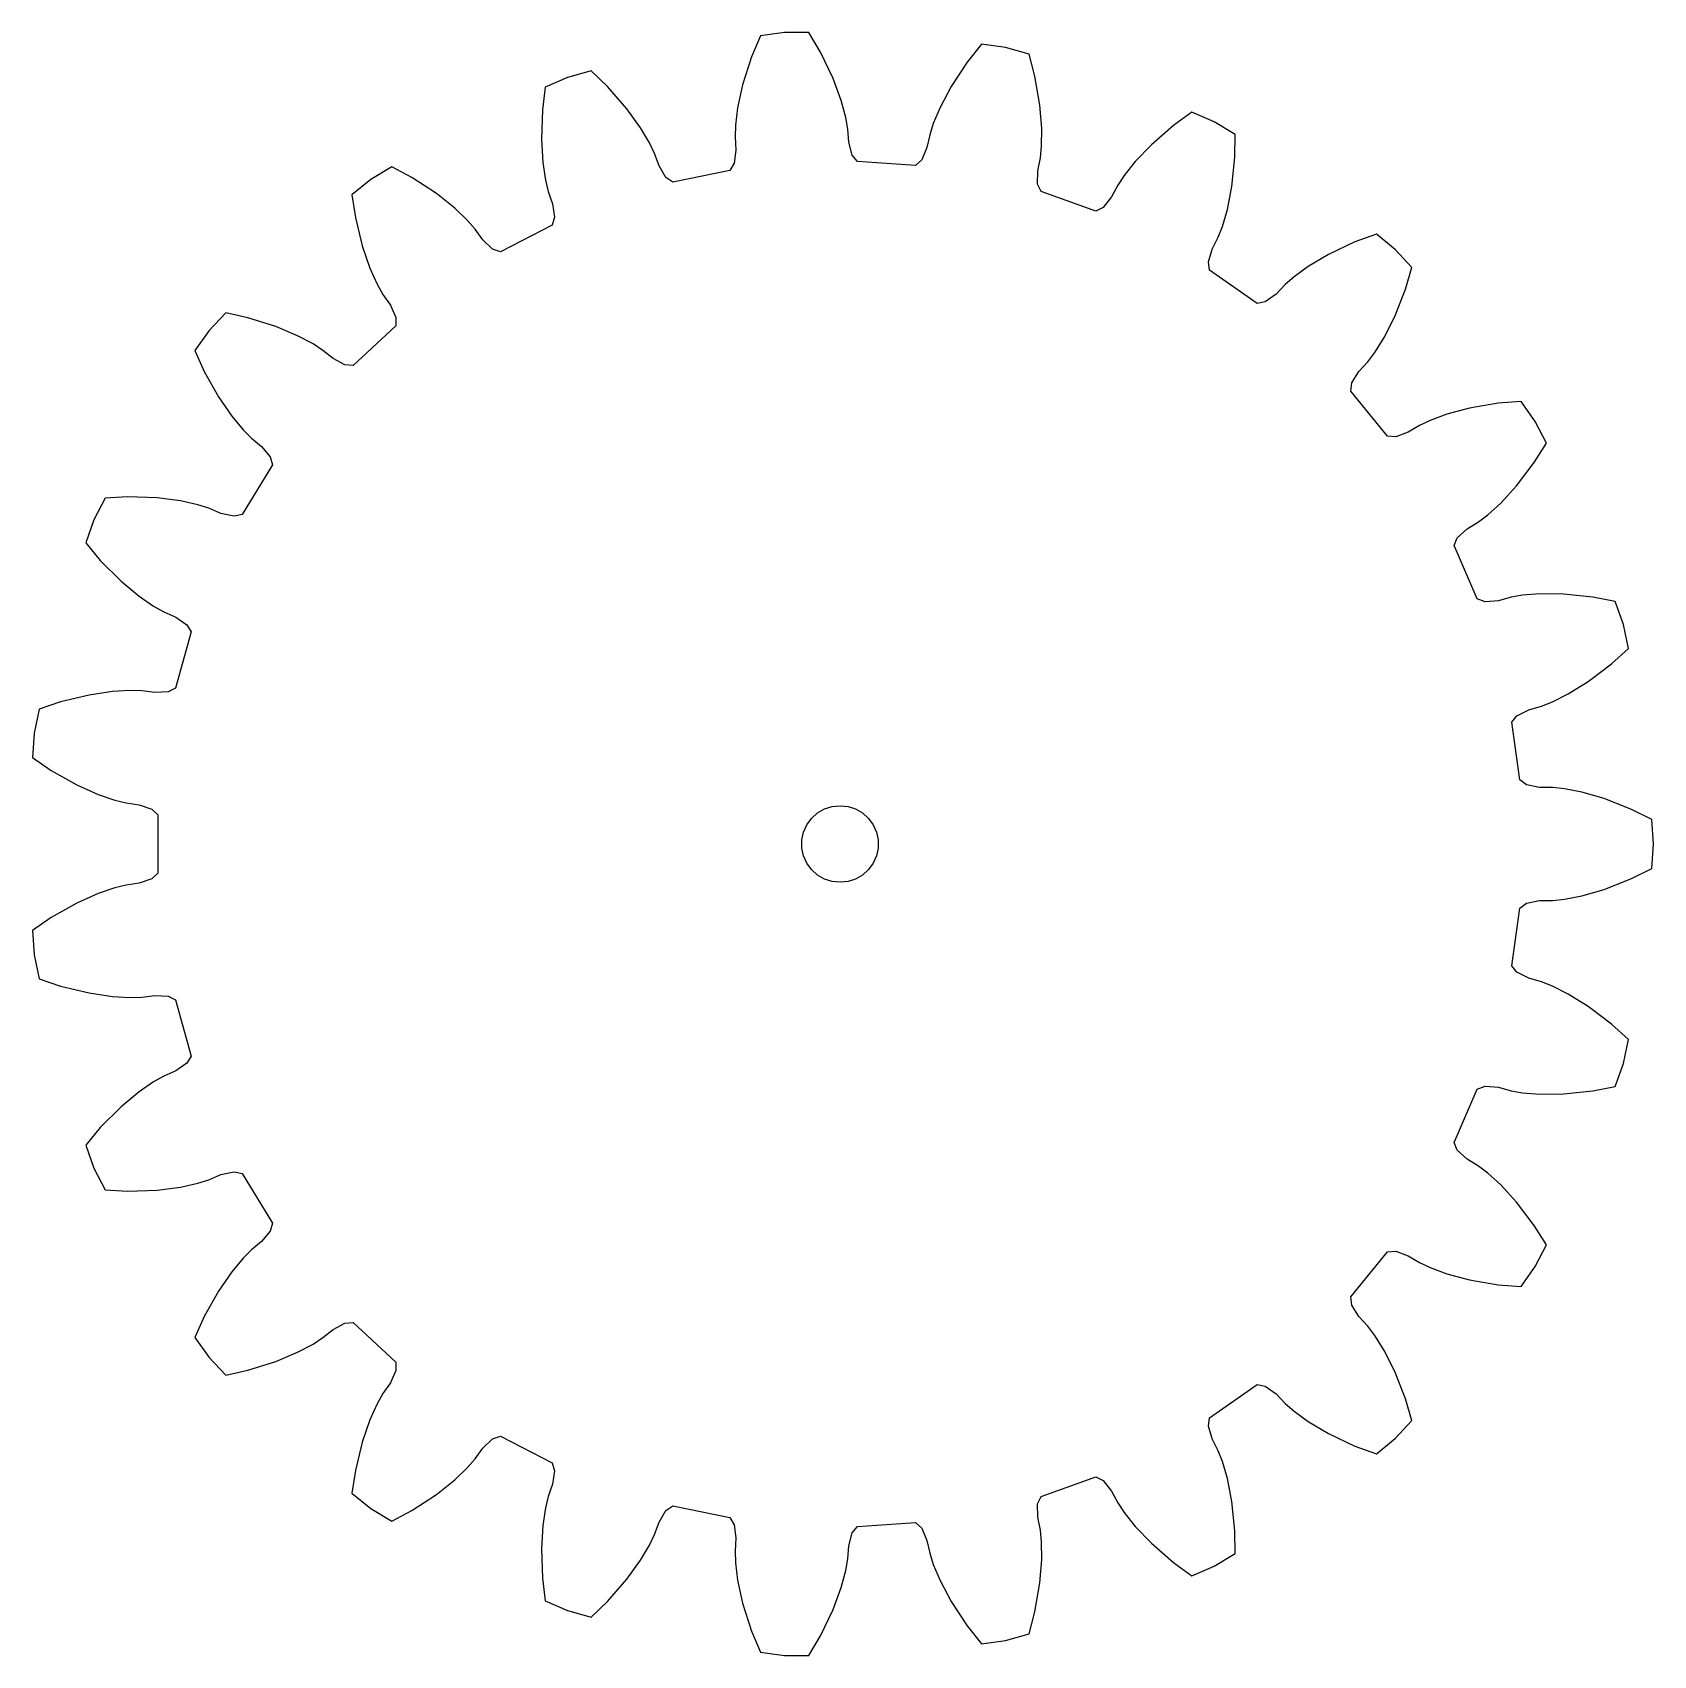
# Model space of a CAD drawing. Header units: metres. Extents: x -31.6 to 31.8, y -31.8 to 31.8.
import ezdxf

# ---------------------------------------------------------------- set-up
doc = ezdxf.new("R2010")
doc.units = ezdxf.units.M

msp = doc.modelspace()

# ---------------------------------------------------------------- linework, layer by layer
for p, q in [((-2.172, 31.757), (-3.119, 31.627)), ((-1.216, 31.757), (-2.172, 31.757)), ((-0.763, 30.991), (-1.216, 31.757)), ((-3.119, 31.627), (-3.464, 30.806)), ((5.529, 31.295), (4.975, 30.598)), ((6.476, 31.165), (5.529, 31.295)), ((7.397, 30.907), (6.476, 31.165)), ((-3.464, 30.806), (-3.811, 29.711)), ((-0.27, 29.953), (-0.763, 30.991)), ((4.975, 30.598), (4.346, 29.637)), ((7.627, 30.047), (7.397, 30.907)), ((-10.66, 29.993), (-11.536, 29.612)), ((-9.739, 30.251), (-10.66, 29.993)), ((-9.096, 29.636), (-9.739, 30.251)), ((0.047, 29.091), (-0.27, 29.953)), ((7.821, 28.915), (7.627, 30.047)), ((-11.536, 29.612), (-11.647, 28.729)), ((-8.341, 28.769), (-9.096, 29.636)), ((-3.811, 29.711), (-4.008, 28.813)), ((4.346, 29.637), (3.915, 28.826)), ((-11.647, 28.729), (-11.686, 27.581)), ((-7.803, 28.025), (-8.341, 28.769)), ((-4.008, 28.813), (-4.093, 28.13)), ((0.225, 28.425), (0.047, 29.091)), ((3.915, 28.826), (3.648, 28.191)), ((7.894, 27.999), (7.821, 28.915)), ((13.767, 28.643), (13.046, 28.121)), ((14.644, 28.262), (13.767, 28.643)), ((-7.452, 27.432), (-7.803, 28.025)), ((-4.093, 28.13), (-4.109, 27.671)), ((0.303, 27.973), (0.225, 28.425)), ((0.343, 27.459), (0.303, 27.973)), ((3.648, 28.191), (3.509, 27.754)), ((7.886, 27.31), (7.894, 27.999)), ((13.046, 28.121), (12.181, 27.366)), ((15.461, 27.766), (14.644, 28.262)), ((-11.686, 27.581), (-11.633, 26.664)), ((-7.255, 27.017), (-7.452, 27.432)), ((-4.109, 27.671), (-4.079, 27.157)), ((0.478, 26.954), (0.343, 27.459)), ((3.509, 27.754), (3.399, 27.25)), ((12.181, 27.366), (11.547, 26.701)), ((15.451, 26.875), (15.461, 27.766)), ((-7.078, 26.534), (-7.255, 27.017)), ((-4.079, 27.157), (-4.144, 26.638)), ((0.685, 26.704), (0.478, 26.954)), ((2.957, 26.548), (0.685, 26.704)), ((3.197, 26.768), (2.957, 26.548)), ((3.399, 27.25), (3.197, 26.768)), ((7.739, 26.348), (7.839, 26.854)), ((7.839, 26.854), (7.886, 27.31)), ((11.547, 26.701), (11.118, 26.162)), ((15.332, 25.733), (15.451, 26.875)), ((-17.539, 26.502), (-18.356, 26.005)), ((-16.754, 26.083), (-17.539, 26.502)), ((-15.794, 25.452), (-16.754, 26.083)), ((-11.633, 26.664), (-11.531, 25.982)), ((-6.812, 26.083), (-7.078, 26.534)), ((-6.545, 25.898), (-6.812, 26.083)), ((-4.315, 26.361), (-6.545, 25.898)), ((-4.144, 26.638), (-4.315, 26.361)), ((7.732, 25.825), (7.739, 26.348)), ((11.118, 26.162), (10.867, 25.778)), ((-18.356, 26.005), (-19.098, 25.402)), ((-15.075, 24.88), (-15.794, 25.452)), ((-11.531, 25.982), (-11.422, 25.537)), ((-11.422, 25.537), (-11.255, 25.049)), ((7.864, 25.528), (7.732, 25.825)), ((10.01, 24.766), (7.864, 25.528)), ((10.867, 25.778), (10.625, 25.323)), ((15.155, 24.831), (15.332, 25.733)), ((-19.098, 25.402), (-18.966, 24.521)), ((-14.577, 24.404), (-15.075, 24.88)), ((-11.255, 25.049), (-11.177, 24.532)), ((10.3, 24.913), (10.01, 24.766)), ((10.625, 25.323), (10.3, 24.913)), ((14.962, 24.17), (15.155, 24.831)), ((-18.966, 24.521), (-18.694, 23.405)), ((-14.276, 24.058), (-14.577, 24.404)), ((-11.267, 24.22), (-13.289, 23.172)), ((-11.177, 24.532), (-11.267, 24.22)), ((14.793, 23.743), (14.962, 24.17)), ((-13.974, 23.64), (-14.276, 24.058)), ((-13.596, 23.278), (-13.974, 23.64)), ((14.561, 23.283), (14.793, 23.743)), ((20.149, 23.558), (19.112, 23.065)), ((20.985, 23.867), (20.149, 23.558)), ((21.726, 23.263), (20.985, 23.867)), ((-18.694, 23.405), (-18.395, 22.536)), ((-13.289, 23.172), (-13.596, 23.278)), ((14.413, 22.781), (14.561, 23.283)), ((19.112, 23.065), (18.322, 22.596)), ((22.379, 22.565), (21.726, 23.263)), ((-18.395, 22.536), (-18.113, 21.908)), ((14.46, 22.46), (14.413, 22.781)), ((16.321, 21.147), (14.46, 22.46)), ((18.322, 22.596), (17.764, 22.192)), ((22.128, 21.71), (22.379, 22.565)), ((-18.113, 21.908), (-17.888, 21.508)), ((17.419, 21.89), (17.063, 21.517)), ((17.764, 22.192), (17.419, 21.89)), ((21.707, 20.642), (22.128, 21.71)), ((-17.888, 21.508), (-17.596, 21.084)), ((-17.596, 21.084), (-17.381, 20.607)), ((16.639, 21.21), (16.321, 21.147)), ((17.063, 21.517), (16.639, 21.21)), ((-24.039, 20.787), (-24.692, 20.088)), ((-23.17, 20.595), (-24.039, 20.787)), ((-22.075, 20.247), (-23.17, 20.595)), ((-17.381, 20.607), (-17.384, 20.282)), ((21.293, 19.822), (21.707, 20.642)), ((-24.692, 20.088), (-25.243, 19.307)), ((-21.228, 19.89), (-22.075, 20.247)), ((-20.621, 19.566), (-21.228, 19.89)), ((-17.384, 20.282), (-19.048, 18.727)), ((20.928, 19.237), (21.293, 19.822)), ((-25.243, 19.307), (-24.879, 18.495)), ((-20.237, 19.314), (-20.621, 19.566)), ((-19.834, 18.994), (-20.237, 19.314)), ((20.65, 18.872), (20.928, 19.237)), ((-24.879, 18.495), (-24.315, 17.494)), ((-19.373, 18.747), (-19.834, 18.994)), ((-19.048, 18.727), (-19.373, 18.747)), ((20.025, 18.048), (20.303, 18.491)), ((20.303, 18.491), (20.65, 18.872)), ((19.984, 17.726), (20.025, 18.048)), ((-24.315, 17.494), (-23.793, 16.738)), ((21.421, 15.959), (19.984, 17.726)), ((25.758, 17.249), (24.626, 17.053)), ((26.646, 17.32), (25.758, 17.249)), ((27.197, 16.539), (26.646, 17.32)), ((-23.793, 16.738), (-23.352, 16.208)), ((23.093, 16.576), (22.678, 16.379)), ((23.739, 16.815), (23.093, 16.576)), ((24.626, 17.053), (23.739, 16.815)), ((27.637, 15.69), (27.197, 16.539)), ((-23.352, 16.208), (-23.028, 15.884)), ((-23.028, 15.884), (-22.632, 15.555)), ((21.745, 15.934), (21.421, 15.959)), ((22.235, 16.116), (21.745, 15.934)), ((22.678, 16.379), (22.235, 16.116)), ((-22.632, 15.555), (-22.296, 15.153)), ((27.165, 14.935), (27.637, 15.69)), ((-22.211, 14.839), (-23.394, 12.894)), ((-22.296, 15.153), (-22.211, 14.839)), ((26.471, 14.02), (27.165, 14.935)), ((25.851, 13.342), (26.471, 14.02)), ((-28.756, 13.53), (-29.196, 12.682)), ((-27.867, 13.581), (-28.756, 13.53)), ((-26.719, 13.541), (-27.867, 13.581)), ((-25.808, 13.425), (-26.719, 13.541)), ((-25.135, 13.277), (-25.808, 13.425)), ((25.342, 12.878), (25.851, 13.342)), ((-24.697, 13.138), (-25.135, 13.277)), ((-24.223, 12.938), (-24.697, 13.138)), ((-23.712, 12.825), (-24.223, 12.938)), ((-23.394, 12.894), (-23.712, 12.825)), ((24.976, 12.601), (25.342, 12.878)), ((-29.196, 12.682), (-29.516, 11.781)), ((24.152, 11.976), (24.539, 12.328)), ((24.539, 12.328), (24.976, 12.601)), ((-29.516, 11.781), (-28.946, 11.097)), ((24.025, 11.677), (24.152, 11.976)), ((24.932, 9.588), (24.025, 11.677)), ((-28.946, 11.097), (-28.133, 10.285)), ((-28.133, 10.285), (-27.427, 9.698)), ((-27.427, 9.698), (-26.859, 9.307)), ((25.237, 9.477), (24.932, 9.588)), ((26.256, 9.653), (25.759, 9.519)), ((26.709, 9.731), (26.256, 9.653)), ((27.395, 9.786), (26.709, 9.731)), ((28.314, 9.776), (27.395, 9.786)), ((29.457, 9.659), (28.314, 9.776)), ((30.33, 9.489), (29.457, 9.659)), ((-26.859, 9.307), (-26.459, 9.082)), ((-26.459, 9.082), (-25.989, 8.872)), ((25.759, 9.519), (25.237, 9.477)), ((30.651, 8.588), (30.33, 9.489)), ((-25.391, 8.297), (-26.006, 6.104)), ((-25.989, 8.872), (-25.557, 8.576)), ((-25.557, 8.576), (-25.391, 8.297)), ((30.845, 7.652), (30.651, 8.588)), ((30.187, 7.052), (30.845, 7.652)), ((29.272, 6.358), (30.187, 7.052)), ((28.492, 5.873), (29.272, 6.358)), ((-29.381, 5.83), (-30.498, 5.558)), ((-28.473, 5.965), (-29.381, 5.83)), ((-27.785, 6.004), (-28.473, 5.965)), ((-27.326, 5.988), (-27.785, 6.004)), ((-26.815, 5.923), (-27.326, 5.988)), ((-26.293, 5.952), (-26.815, 5.923)), ((-26.006, 6.104), (-26.293, 5.952)), ((27.876, 5.563), (28.492, 5.873)), ((-31.34, 5.27), (-31.535, 4.334)), ((-30.498, 5.558), (-31.34, 5.27)), ((26.487, 5.016), (26.955, 5.25)), ((26.955, 5.25), (27.449, 5.395)), ((27.449, 5.395), (27.876, 5.563)), ((26.284, 4.762), (26.487, 5.016)), ((26.594, 2.506), (26.284, 4.762)), ((-31.535, 4.334), (-31.6, 3.38)), ((-31.6, 3.38), (-30.866, 2.876)), ((-30.866, 2.876), (-29.865, 2.313)), ((-29.865, 2.313), (-29.026, 1.938)), ((-29.026, 1.938), (-28.374, 1.715)), ((26.858, 2.316), (26.594, 2.506)), ((27.372, 2.217), (26.858, 2.316)), ((27.887, 2.211), (27.372, 2.217)), ((28.344, 2.164), (27.887, 2.211)), ((29.02, 2.032), (28.344, 2.164)), ((29.902, 1.775), (29.02, 2.032)), ((-28.374, 1.715), (-27.928, 1.607)), ((-27.928, 1.607), (-27.419, 1.531)), ((-27.419, 1.531), (-26.923, 1.363)), ((-26.923, 1.363), (-26.688, 1.139)), ((-0.882, 1.214), (-0.61, 1.37)), ((-0.61, 1.37), (-0.312, 1.467)), ((-0.312, 1.467), (0, 1.5)), ((0, 1.5), (0.312, 1.467)), ((0.312, 1.467), (0.61, 1.37)), ((0.61, 1.37), (0.882, 1.214)), ((30.97, 1.354), (29.902, 1.775)), ((31.766, 0.954), (30.97, 1.354)), ((-26.688, 1.139), (-26.688, -1.139)), ((-1.427, 0.464), (-1.299, 0.75)), ((-1.299, 0.75), (-1.115, 1.004)), ((-1.115, 1.004), (-0.882, 1.214)), ((0.882, 1.214), (1.115, 1.004)), ((1.115, 1.004), (1.299, 0.75)), ((1.299, 0.75), (1.427, 0.464)), ((31.831, 0), (31.766, 0.954)), ((-1.492, 0.157), (-1.427, 0.464)), ((-1.492, -0.157), (-1.492, 0.157)), ((1.427, 0.464), (1.492, 0.157)), ((1.492, 0.157), (1.492, -0.157)), ((31.766, -0.954), (31.831, 0)), ((-1.427, -0.464), (-1.492, -0.157)), ((-1.299, -0.75), (-1.427, -0.464)), ((1.427, -0.464), (1.299, -0.75)), ((1.492, -0.157), (1.427, -0.464)), ((-26.688, -1.139), (-26.923, -1.363)), ((-1.115, -1.004), (-1.299, -0.75)), ((-0.882, -1.214), (-1.115, -1.004)), ((-0.61, -1.37), (-0.882, -1.214)), ((0.882, -1.214), (0.61, -1.37)), ((1.115, -1.004), (0.882, -1.214)), ((1.299, -0.75), (1.115, -1.004)), ((30.97, -1.354), (31.766, -0.954)), ((-28.374, -1.715), (-29.026, -1.938)), ((-27.928, -1.607), (-28.374, -1.715)), ((-27.419, -1.531), (-27.928, -1.607)), ((-26.923, -1.363), (-27.419, -1.531)), ((-0.312, -1.467), (-0.61, -1.37)), ((0, -1.5), (-0.312, -1.467)), ((0.312, -1.467), (0, -1.5)), ((0.61, -1.37), (0.312, -1.467)), ((29.02, -2.032), (29.902, -1.775)), ((29.902, -1.775), (30.97, -1.354)), ((-29.865, -2.313), (-30.866, -2.876)), ((-29.026, -1.938), (-29.865, -2.313)), ((26.284, -4.762), (26.594, -2.506)), ((26.594, -2.506), (26.858, -2.316)), ((26.858, -2.316), (27.372, -2.217)), ((27.372, -2.217), (27.887, -2.211)), ((27.887, -2.211), (28.344, -2.164)), ((28.344, -2.164), (29.02, -2.032)), ((-30.866, -2.876), (-31.6, -3.38)), ((-31.6, -3.38), (-31.535, -4.334)), ((-31.535, -4.334), (-31.34, -5.27)), ((26.487, -5.016), (26.284, -4.762)), ((26.955, -5.25), (26.487, -5.016)), ((-31.34, -5.27), (-30.498, -5.558)), ((-30.498, -5.558), (-29.381, -5.83)), ((27.449, -5.395), (26.955, -5.25)), ((27.876, -5.563), (27.449, -5.395)), ((28.492, -5.873), (27.876, -5.563)), ((-29.381, -5.83), (-28.473, -5.965)), ((-28.473, -5.965), (-27.785, -6.004)), ((-27.785, -6.004), (-27.326, -5.988)), ((-27.326, -5.988), (-26.815, -5.923)), ((-26.815, -5.923), (-26.293, -5.952)), ((-26.293, -5.952), (-26.006, -6.104)), ((-26.006, -6.104), (-25.391, -8.297)), ((29.272, -6.358), (28.492, -5.873)), ((30.187, -7.052), (29.272, -6.358)), ((30.845, -7.652), (30.187, -7.052)), ((30.651, -8.588), (30.845, -7.652)), ((-25.989, -8.872), (-26.459, -9.082)), ((-25.557, -8.576), (-25.989, -8.872)), ((-25.391, -8.297), (-25.557, -8.576)), ((30.33, -9.489), (30.651, -8.588)), ((-26.859, -9.307), (-27.427, -9.698)), ((-26.459, -9.082), (-26.859, -9.307)), ((24.932, -9.588), (25.237, -9.477)), ((25.237, -9.477), (25.759, -9.519)), ((25.759, -9.519), (26.256, -9.653)), ((29.457, -9.659), (30.33, -9.489)), ((-27.427, -9.698), (-28.133, -10.285)), ((24.025, -11.677), (24.932, -9.588)), ((26.256, -9.653), (26.709, -9.731)), ((26.709, -9.731), (27.395, -9.786)), ((27.395, -9.786), (28.314, -9.776)), ((28.314, -9.776), (29.457, -9.659)), ((-28.133, -10.285), (-28.946, -11.097)), ((-28.946, -11.097), (-29.516, -11.781)), ((-29.516, -11.781), (-29.196, -12.682)), ((24.152, -11.976), (24.025, -11.677)), ((24.539, -12.328), (24.152, -11.976)), ((-29.196, -12.682), (-28.756, -13.53)), ((24.976, -12.601), (24.539, -12.328)), ((25.342, -12.878), (24.976, -12.601)), ((-25.808, -13.425), (-25.135, -13.277)), ((-25.135, -13.277), (-24.697, -13.138)), ((-24.697, -13.138), (-24.223, -12.938)), ((-24.223, -12.938), (-23.712, -12.825)), ((-23.712, -12.825), (-23.394, -12.894)), ((-23.394, -12.894), (-22.211, -14.839)), ((25.851, -13.342), (25.342, -12.878)), ((-28.756, -13.53), (-27.867, -13.581)), ((-27.867, -13.581), (-26.719, -13.541)), ((-26.719, -13.541), (-25.808, -13.425)), ((26.471, -14.02), (25.851, -13.342)), ((27.165, -14.935), (26.471, -14.02)), ((-22.296, -15.153), (-22.632, -15.555)), ((-22.211, -14.839), (-22.296, -15.153)), ((27.637, -15.69), (27.165, -14.935)), ((-22.632, -15.555), (-23.028, -15.884)), ((27.197, -16.539), (27.637, -15.69)), ((-23.352, -16.208), (-23.793, -16.738)), ((-23.028, -15.884), (-23.352, -16.208)), ((19.984, -17.726), (21.421, -15.959)), ((21.421, -15.959), (21.745, -15.934)), ((21.745, -15.934), (22.235, -16.116)), ((22.235, -16.116), (22.678, -16.379)), ((22.678, -16.379), (23.093, -16.576)), ((-23.793, -16.738), (-24.315, -17.494)), ((23.093, -16.576), (23.739, -16.815)), ((23.739, -16.815), (24.626, -17.053)), ((24.626, -17.053), (25.758, -17.249)), ((26.646, -17.32), (27.197, -16.539)), ((-24.315, -17.494), (-24.879, -18.495)), ((20.025, -18.048), (19.984, -17.726)), ((25.758, -17.249), (26.646, -17.32)), ((20.303, -18.491), (20.025, -18.048)), ((-24.879, -18.495), (-25.243, -19.307)), ((-20.237, -19.314), (-19.834, -18.994)), ((-19.834, -18.994), (-19.373, -18.747)), ((-19.373, -18.747), (-19.048, -18.727)), ((-19.048, -18.727), (-17.384, -20.282)), ((20.65, -18.872), (20.303, -18.491)), ((20.928, -19.237), (20.65, -18.872)), ((-25.243, -19.307), (-24.692, -20.088)), ((-21.228, -19.89), (-20.621, -19.566)), ((-20.621, -19.566), (-20.237, -19.314)), ((21.293, -19.822), (20.928, -19.237)), ((-24.692, -20.088), (-24.039, -20.787)), ((-23.17, -20.595), (-22.075, -20.247)), ((-22.075, -20.247), (-21.228, -19.89)), ((-17.384, -20.282), (-17.381, -20.607)), ((21.707, -20.642), (21.293, -19.822)), ((-24.039, -20.787), (-23.17, -20.595)), ((-17.381, -20.607), (-17.596, -21.084)), ((22.128, -21.71), (21.707, -20.642)), ((-17.888, -21.508), (-18.113, -21.908)), ((-17.596, -21.084), (-17.888, -21.508)), ((14.46, -22.46), (16.321, -21.147)), ((16.321, -21.147), (16.639, -21.21)), ((16.639, -21.21), (17.063, -21.517)), ((17.063, -21.517), (17.419, -21.89)), ((-18.113, -21.908), (-18.395, -22.536)), ((17.419, -21.89), (17.764, -22.192)), ((17.764, -22.192), (18.322, -22.596)), ((22.379, -22.565), (22.128, -21.71)), ((-18.395, -22.536), (-18.694, -23.405)), ((14.413, -22.781), (14.46, -22.46)), ((14.561, -23.283), (14.413, -22.781)), ((18.322, -22.596), (19.112, -23.065)), ((21.726, -23.263), (22.379, -22.565)), ((-18.694, -23.405), (-18.966, -24.521)), ((-13.974, -23.64), (-13.596, -23.278)), ((-13.596, -23.278), (-13.289, -23.172)), ((-13.289, -23.172), (-11.267, -24.22)), ((14.793, -23.743), (14.561, -23.283)), ((19.112, -23.065), (20.149, -23.558)), ((20.985, -23.867), (21.726, -23.263)), ((-14.577, -24.404), (-14.276, -24.058)), ((-14.276, -24.058), (-13.974, -23.64)), ((14.962, -24.17), (14.793, -23.743)), ((20.149, -23.558), (20.985, -23.867)), ((-18.966, -24.521), (-19.098, -25.402)), ((-15.075, -24.88), (-14.577, -24.404)), ((-11.267, -24.22), (-11.177, -24.532)), ((-11.177, -24.532), (-11.255, -25.049)), ((7.864, -25.528), (10.01, -24.766)), ((10.01, -24.766), (10.3, -24.913)), ((15.155, -24.831), (14.962, -24.17)), ((-19.098, -25.402), (-18.356, -26.005)), ((-15.794, -25.452), (-15.075, -24.88)), ((-11.255, -25.049), (-11.422, -25.537)), ((10.3, -24.913), (10.625, -25.323)), ((10.625, -25.323), (10.867, -25.778)), ((15.332, -25.733), (15.155, -24.831)), ((-18.356, -26.005), (-17.539, -26.502)), ((-16.754, -26.083), (-15.794, -25.452)), ((-11.531, -25.982), (-11.633, -26.664)), ((-11.422, -25.537), (-11.531, -25.982)), ((-6.812, -26.083), (-6.545, -25.898)), ((-6.545, -25.898), (-4.315, -26.361)), ((7.732, -25.825), (7.864, -25.528)), ((7.739, -26.348), (7.732, -25.825)), ((10.867, -25.778), (11.118, -26.162)), ((15.451, -26.875), (15.332, -25.733)), ((-17.539, -26.502), (-16.754, -26.083)), ((-11.633, -26.664), (-11.686, -27.581)), ((-7.255, -27.017), (-7.078, -26.534)), ((-7.078, -26.534), (-6.812, -26.083)), ((-4.315, -26.361), (-4.144, -26.638)), ((-4.144, -26.638), (-4.079, -27.157)), ((0.685, -26.704), (2.957, -26.548)), ((2.957, -26.548), (3.197, -26.768)), ((7.839, -26.854), (7.739, -26.348)), ((11.118, -26.162), (11.547, -26.701)), ((-7.452, -27.432), (-7.255, -27.017)), ((-4.079, -27.157), (-4.109, -27.671)), ((0.343, -27.459), (0.478, -26.954)), ((0.478, -26.954), (0.685, -26.704)), ((3.197, -26.768), (3.399, -27.25)), ((3.399, -27.25), (3.509, -27.754)), ((7.886, -27.31), (7.839, -26.854)), ((7.894, -27.999), (7.886, -27.31)), ((11.547, -26.701), (12.181, -27.366)), ((15.461, -27.766), (15.451, -26.875)), ((-11.686, -27.581), (-11.647, -28.729)), ((-7.803, -28.025), (-7.452, -27.432)), ((-4.109, -27.671), (-4.093, -28.13)), ((0.303, -27.973), (0.343, -27.459)), ((3.509, -27.754), (3.648, -28.191)), ((12.181, -27.366), (13.046, -28.121)), ((14.644, -28.262), (15.461, -27.766)), ((-8.341, -28.769), (-7.803, -28.025)), ((-4.093, -28.13), (-4.008, -28.813)), ((0.047, -29.091), (0.225, -28.425)), ((0.225, -28.425), (0.303, -27.973)), ((3.648, -28.191), (3.915, -28.826)), ((7.821, -28.915), (7.894, -27.999)), ((13.046, -28.121), (13.767, -28.643)), ((13.767, -28.643), (14.644, -28.262)), ((-11.647, -28.729), (-11.536, -29.612)), ((-9.096, -29.636), (-8.341, -28.769)), ((-4.008, -28.813), (-3.811, -29.711)), ((-0.27, -29.953), (0.047, -29.091)), ((3.915, -28.826), (4.346, -29.637)), ((7.627, -30.047), (7.821, -28.915)), ((-11.536, -29.612), (-10.66, -29.993)), ((-9.739, -30.251), (-9.096, -29.636)), ((-3.811, -29.711), (-3.464, -30.806)), ((4.346, -29.637), (4.975, -30.598)), ((-10.66, -29.993), (-9.739, -30.251)), ((-0.763, -30.991), (-0.27, -29.953)), ((7.397, -30.907), (7.627, -30.047)), ((-3.464, -30.806), (-3.119, -31.627)), ((-1.216, -31.757), (-0.763, -30.991)), ((4.975, -30.598), (5.529, -31.295)), ((6.476, -31.165), (7.397, -30.907)), ((-3.119, -31.627), (-2.172, -31.757)), ((-2.172, -31.757), (-1.216, -31.757)), ((5.529, -31.295), (6.476, -31.165))]:
    msp.add_line(p, q)

doc.saveas('drawing.dxf')
